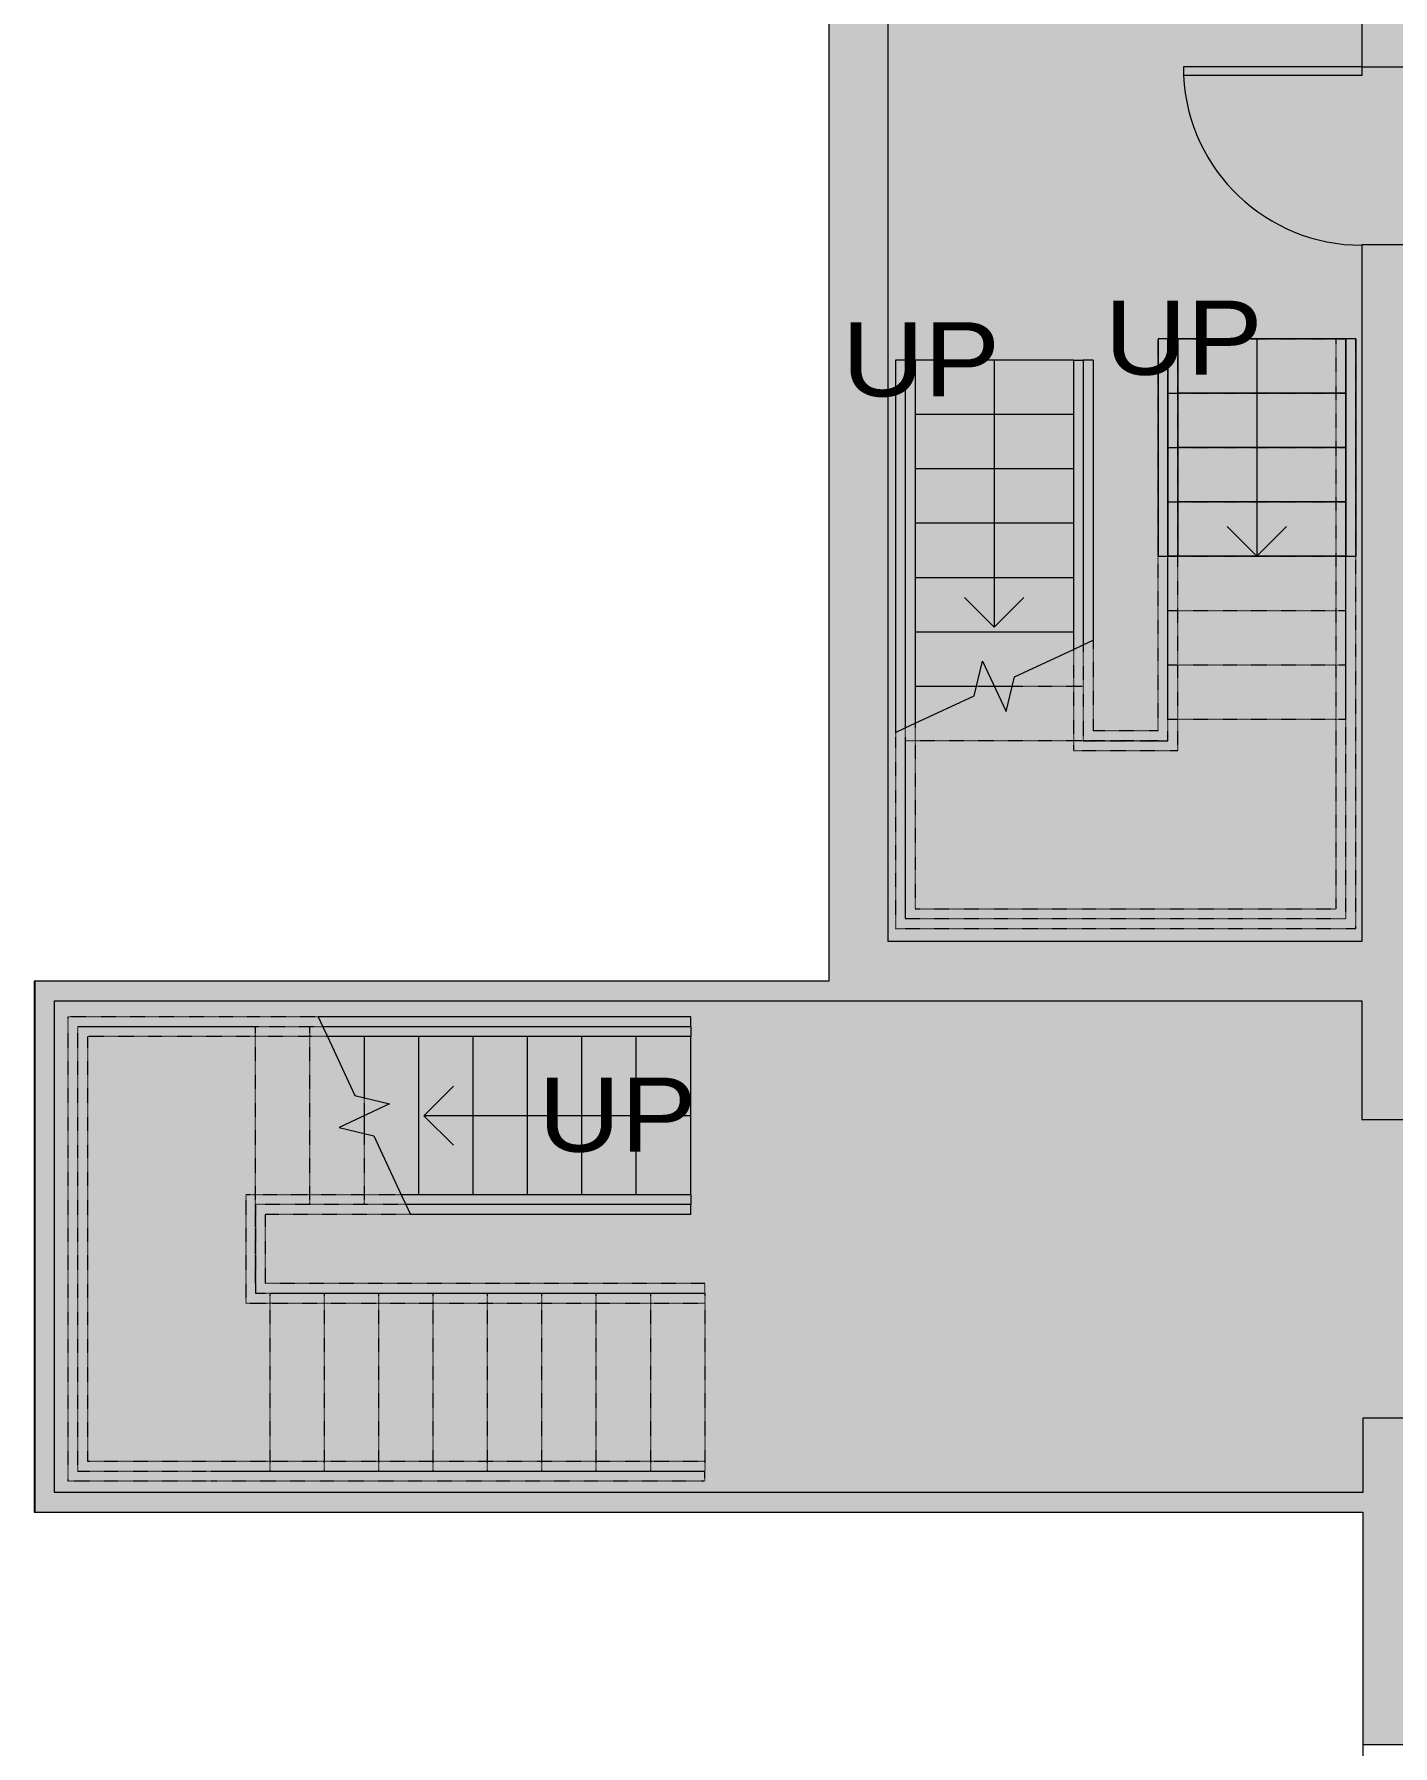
# Model space of a CAD drawing. Header units: inches. Extents: x -674 to 800, y -349 to 915.
# Drawn here: x -673.7 to -398.9, y 114.1 to 460.5 of the extents above; entities that cross this region are included whole.
import ezdxf

# ---------------------------------------------------------------- set-up
doc = ezdxf.new("R2010")
doc.units = ezdxf.units.IN
doc.header["$MEASUREMENT"] = 0
doc.linetypes.add('Overhead 1_16_', pattern=[0.101562, 0.0625, -0.039062])
for name, color, linetype, lineweight in [('A-DETL-GENF', 92, 'Continuous', 9), ('A-DETL-THIN', 151, 'Continuous', 9), ('A-DOOR', 31, 'Continuous', 13), ('A-FLOR', 192, 'Continuous', 13), ('A-FLOR-HRAL', 11, 'Continuous', 13), ('A-FLOR-HRAL-MBND', 5, 'Continuous', 13), ('A-WALL', 113, 'Continuous', 13), ('A-WALL-PATT', 111, 'Continuous', 13), ('S-STRS', 31, 'Continuous', 13), ('S-STRS-ANNO', 31, 'Continuous', 9), ('S-STRS-IDEN', 31, 'Continuous', 9), ('S-STRS-MBND', 31, 'Continuous', 13)]:
    doc.layers.add(name, color=color, linetype=linetype, lineweight=lineweight)
doc.styles.add('Arial', font='arial.ttf', dxfattribs={"width": 1.1, "height": 15})

# ---------------------------------------------------------------- blocks, each defined once
blk = doc.blocks.new('Single-Flush - 36_ x 84_-1534731-New Construction - Demolition Plan')
at = {"layer": 'A-DOOR', "color": 251, "lineweight": 20}
for p, q in [((16.25, 6), (16.25, 42.02)), ((18, 42.02), (16.25, 42.02)), ((18, 6), (18, 42.02)), ((18, 6), (16.25, 6))]:
    blk.add_line(p, q, dxfattribs=at)
at = {"layer": 'A-DOOR', "lineweight": 9}
blk.add_arc((18, 6), 36.07, 92.7812, 180, dxfattribs=at)
blk = doc.blocks.new('Railing - Railing-1570599-New Construction - Demolition Plan')
at = {"layer": 'A-FLOR-HRAL', "lineweight": 9}
for p, q in [((-615.33, 259.65), (-614.4, 257.65)), ((-540.94, 259.65), (-615.33, 259.65)), ((-540.94, 257.65), (-614.4, 257.65)), ((-540.94, 259.65), (-540.94, 257.65))]:
    blk.add_line(p, q, dxfattribs=at)
at = {"layer": 'A-FLOR-HRAL-MBND', "linetype": 'Overhead 1_16_', "lineweight": 9}
for p, q in [((-664.94, 259.65), (-664.94, 169.72)), ((-628.94, 259.65), (-664.94, 259.65)), ((-662.94, 257.65), (-662.94, 171.72)), ((-628.94, 257.65), (-662.94, 257.65)), ((-615.33, 259.65), (-628.94, 259.65)), ((-614.4, 257.65), (-628.94, 257.65)), ((-662.94, 171.72), (-626.09, 171.72)), ((-626.09, 171.72), (-538.09, 171.72)), ((-538.09, 171.72), (-538.09, 169.72)), ((-664.94, 169.72), (-626.09, 169.72)), ((-626.09, 169.72), (-538.09, 169.72))]:
    blk.add_line(p, q, dxfattribs=at)
blk = doc.blocks.new('Railing - Railing-1570603-New Construction - Demolition Plan')
at = {"layer": 'A-FLOR-HRAL', "lineweight": 9}
for p, q in [((-599.48, 225.65), (-598.54, 223.65)), ((-540.94, 225.65), (-599.48, 225.65)), ((-540.94, 225.65), (-540.94, 223.65)), ((-540.94, 223.65), (-598.54, 223.65))]:
    blk.add_line(p, q, dxfattribs=at)
at = {"layer": 'A-FLOR-HRAL-MBND', "linetype": 'Overhead 1_16_', "lineweight": 9}
for p, q in [((-630.94, 225.65), (-630.94, 203.72)), ((-628.94, 225.65), (-630.94, 225.65)), ((-599.48, 225.65), (-628.94, 225.65)), ((-628.94, 223.65), (-628.94, 205.72)), ((-598.54, 223.65), (-628.94, 223.65)), ((-628.94, 205.72), (-626.09, 205.72)), ((-626.09, 205.72), (-538.09, 205.72)), ((-538.09, 205.72), (-538.09, 203.72)), ((-630.94, 203.72), (-626.09, 203.72)), ((-626.09, 203.72), (-538.09, 203.72))]:
    blk.add_line(p, q, dxfattribs=at)
blk = doc.blocks.new('Railing - Railing-1570820-New Construction - Demolition Plan')
at = {"layer": 'A-FLOR-HRAL', "lineweight": 9}
for p, q in [((-497.52, 394.54), (-495.52, 394.54)), ((-497.52, 394.54), (-497.52, 320.15)), ((-495.52, 394.54), (-495.52, 321.08)), ((-497.52, 320.15), (-495.52, 321.08))]:
    blk.add_line(p, q, dxfattribs=at)
at = {"layer": 'A-FLOR-HRAL-MBND', "linetype": 'Overhead 1_16_', "lineweight": 9}
for p, q in [((-410.4, 398.9), (-408.4, 398.9)), ((-410.4, 321.9), (-410.4, 398.9)), ((-408.4, 321.9), (-408.4, 398.9)), ((-497.52, 320.15), (-497.52, 317.54)), ((-495.52, 321.08), (-495.52, 317.54)), ((-410.4, 283.54), (-410.4, 321.9)), ((-408.4, 281.54), (-408.4, 321.9)), ((-497.52, 317.54), (-497.52, 281.54)), ((-495.52, 317.54), (-495.52, 283.54)), ((-497.52, 281.54), (-408.4, 281.54)), ((-495.52, 283.54), (-410.4, 283.54))]:
    blk.add_line(p, q, dxfattribs=at)
blk = doc.blocks.new('Railing - Railing-1570824-New Construction - Demolition Plan')
at = {"layer": 'A-FLOR-HRAL', "lineweight": 9}
for p, q in [((-463.52, 394.54), (-461.52, 394.54)), ((-463.52, 394.54), (-463.52, 336)), ((-461.52, 394.54), (-461.52, 336.93)), ((-463.52, 336), (-461.52, 336.93))]:
    blk.add_line(p, q, dxfattribs=at)
at = {"layer": 'A-FLOR-HRAL-MBND', "linetype": 'Overhead 1_16_', "lineweight": 9}
for p, q in [((-444.4, 398.9), (-442.4, 398.9)), ((-444.4, 321.9), (-444.4, 398.9)), ((-442.4, 321.9), (-442.4, 398.9)), ((-461.52, 336.93), (-461.52, 317.54)), ((-463.52, 336), (-463.52, 317.54)), ((-444.4, 317.54), (-444.4, 321.9)), ((-442.4, 315.54), (-442.4, 321.9)), ((-463.52, 317.54), (-463.52, 315.54)), ((-463.52, 315.54), (-442.4, 315.54)), ((-461.52, 317.54), (-444.4, 317.54))]:
    blk.add_line(p, q, dxfattribs=at)
blk = doc.blocks.new('Railing - Railing-1570899-New Construction - Demolition Plan')
at = {"layer": 'A-FLOR-HRAL', "lineweight": 9}
for p, q in [((-444.4, 398.9), (-442.4, 398.9)), ((-444.4, 398.9), (-444.4, 354.9)), ((-442.4, 398.9), (-442.4, 354.9)), ((-442.4, 354.9), (-444.4, 354.9))]:
    blk.add_line(p, q, dxfattribs=at)

msp = doc.modelspace()

# ---------------------------------------------------------------- hatches: boundary and pattern name
at = {"layer": 'A-DETL-GENF'}
h = msp.add_hatch(color=9, dxfattribs=at)
h.paths.add_polyline_path([(-348.71, 126.28), (-347.84, 126.28), (-347.84, 161.03), (-348.71, 161.03), (-348.71, 143.15), (-366.71, 143.15), (-366.71, 161.03), (-392.96, 161.03), (-392.96, 126.28), (-350.09, 126.28)], flags=0)
h.paths.add_polyline_path([(-673.61, 161.4), (-673.61, 268.9), (-673.71, 268.9), (-673.71, 161.4)], flags=0)
h.paths.add_polyline_path([(-372.79, 165.03), (-347.84, 165.03), (-347.84, 199.65), (-343.84, 199.65), (-343.84, 235.65), (-347.84, 235.65), (-347.84, 241.65), (-393.21, 241.65), (-393.21, 240.9), (-405.21, 240.9), (-405.24, 264.9), (-669.61, 264.9), (-669.61, 165.4), (-404.96, 165.4), (-404.96, 180.4), (-392.96, 180.4), (-392.96, 165.03)], flags=0)
h.paths.add_polyline_path([(-300.21, 242.28), (-264.21, 242.28), (-264.21, 245.65), (-259.21, 245.65), (-259.21, 274.37), (-305.21, 274.37), (-305.21, 245.65), (-300.21, 245.65)], flags=0)
h.paths.add_polyline_path([(-125.71, 245.65), (-113.21, 245.65), (-113.21, 347.11), (-125.71, 347.11), (-125.71, 255.59)], flags=0)
h.paths.add_polyline_path([(-255.21, 245.65), (-241.46, 245.65), (-241.46, 348.85), (-255.21, 348.85), (-255.21, 253.32)], flags=0)
h.paths.add_polyline_path([(-237.46, 245.65), (-189.46, 245.65), (-189.46, 249.51), (-188.46, 249.51), (-188.46, 245.65), (-129.71, 245.65), (-129.71, 347.11), (-154.99, 347.11), (-154.99, 396.54), (-200.14, 396.54), (-200.14, 400.54), (-109.84, 400.54), (-109.84, 401.28), (-393.21, 401.28), (-393.21, 400.54), (-305.14, 400.54), (-305.14, 396.54), (-349.96, 396.54), (-349.96, 380.54), (-377.09, 380.54), (-377.09, 311.65), (-350.09, 311.65), (-350.09, 307.65), (-377.09, 307.65), (-377.09, 276.87), (-359.21, 276.87), (-359.21, 275.87), (-377.09, 275.87), (-377.09, 245.65), (-309.21, 245.65), (-309.21, 278.37), (-308.21, 278.37), (-308.21, 284.52), (-307.21, 284.52), (-307.21, 278.37), (-259.21, 278.37), (-259.21, 313.02), (-307.21, 313.02), (-307.21, 308.52), (-308.21, 308.52), (-308.21, 318.52), (-307.21, 318.52), (-307.21, 314.02), (-259.21, 314.02), (-259.21, 348.85), (-307.21, 348.85), (-307.21, 342.52), (-308.21, 342.52), (-308.21, 352.85), (-250.14, 352.85), (-250.14, 396.54), (-269.14, 396.54), (-269.14, 400.54), (-236.14, 400.54), (-236.14, 396.54), (-246.14, 396.54), (-246.14, 352.85), (-187.89, 352.85), (-187.89, 348.85), (-237.46, 348.85), (-237.46, 315.9), (-189.46, 315.9), (-189.46, 320.03), (-188.46, 320.03), (-188.46, 309.39), (-189.46, 309.39), (-189.46, 314.9), (-237.46, 314.9), (-237.46, 279.87), (-189.46, 279.87), (-189.46, 285.39), (-188.46, 285.39), (-188.46, 273.51), (-189.46, 273.51), (-189.46, 278.87), (-237.46, 278.87), (-237.46, 264.22)], flags=0)
h.paths.add_polyline_path([(-381.09, 245.65), (-381.09, 380.54), (-393.21, 380.54), (-393.21, 245.65)], flags=0)
h.paths.add_polyline_path([(-405.21, 276.9), (-405.21, 417.9), (-393.21, 417.9), (-393.21, 453.9), (-405.21, 453.9), (-405.21, 469.93), (-500.96, 469.93), (-500.96, 276.9), (-405.28, 276.9)], flags=0)
h.paths.add_polyline_path([(-371.26, 329.2), (-371.26, 329.2), (-371.26, 330.59)], flags=0)
h.paths.add_polyline_path([(-189.46, 344.03), (-189.46, 348.66), (-188.46, 348.66), (-188.46, 344.03)], flags=0)
h.paths.add_polyline_path([(-120.71, 351.11), (-109.84, 351.11), (-109.84, 387.61), (-120.71, 387.61), (-120.71, 353.61)], flags=0)
h.paths.add_polyline_path([(-127.96, 351.11), (-122.96, 351.11), (-122.96, 392.61), (-113.96, 392.61), (-113.96, 395.54), (-127.96, 395.54), (-127.96, 380.54), (-145.96, 380.54), (-145.96, 395.54), (-150.99, 395.54), (-150.99, 351.11), (-129.71, 351.11)], flags=0)
h.paths.add_polyline_path([(-371.26, 366.2), (-371.26, 366.2), (-371.26, 367.77)], flags=0)
h.paths.add_polyline_path([(-372.79, 384.54), (-367.96, 384.54), (-367.96, 396.54), (-393.21, 396.54), (-393.21, 384.54), (-377.09, 384.54)], flags=0)
h.paths.add_polyline_path([(-116.71, 467.15), (-116.71, 470.65), (-110.46, 470.65), (-110.46, 565.65), (-177.25, 565.65), (-177.25, 470.65), (-152.71, 470.65), (-152.71, 467.15), (-127.96, 467.15)], flags=0)
h.paths.add_polyline_path([(-200.14, 467.15), (-187.25, 467.15), (-187.25, 470.65), (-181.25, 470.65), (-181.25, 565.65), (-261.55, 565.65), (-261.55, 470.65), (-223.25, 470.65), (-223.25, 467.15)], flags=0)
h.paths.add_polyline_path([(-285.42, 467.15), (-285.42, 470.65), (-269.3, 470.65), (-269.3, 565.65), (-268.84, 565.65), (-268.84, 622.4), (-347.46, 622.4), (-347.46, 622.15), (-393.21, 622.13), (-393.21, 470.65), (-321.42, 470.65), (-321.42, 467.15), (-305.14, 467.15)], flags=0)
h.paths.add_polyline_path([(-405.21, 481.93), (-405.21, 622.15), (-405.09, 622.15), (-405.09, 625.9), (-405.84, 625.9), (-405.84, 481.93)], flags=0)
at = {"layer": 'A-WALL-PATT'}
h = msp.add_hatch(color=253, dxfattribs=at)
h.paths.add_polyline_path([(-395.48, 240.9), (-393.21, 240.9), (-393.21, 417.9), (-405.21, 417.9), (-405.21, 240.9)], flags=0)
h.paths.add_polyline_path([(-405.21, 453.9), (-393.21, 453.9), (-393.21, 622.15), (-405.21, 622.15), (-405.21, 466.57)], flags=0)
for points in [[(-500.96, 264.9), (-500.96, 469.93), (-512.96, 469.93), (-512.96, 264.9)], [(-406.6, 264.9), (-405.21, 264.9), (-405.21, 276.9), (-500.96, 276.9), (-500.96, 264.9), (-409.66, 264.9)], [(-669.61, 165.4), (-669.61, 268.9), (-673.61, 268.9), (-673.61, 165.4)], [(-669.61, 264.9), (-512.96, 264.9), (-512.96, 268.9), (-669.61, 268.9)], [(-392.96, 114.4), (-392.96, 180.4), (-404.96, 180.4), (-404.96, 114.4)], [(-404.96, 161.4), (-404.96, 165.4), (-673.61, 165.4), (-673.61, 161.4), (-520.27, 161.4)]]:
    msp.add_hatch(color=253, dxfattribs=at).paths.add_polyline_path(points, flags=0)

# ---------------------------------------------------------------- linework, layer by layer
at = {"layer": 'A-DETL-THIN'}
for p, q in [((-673.61, 268.9), (-673.71, 268.9)), ((-673.71, 268.9), (-673.71, 161.4)), ((-673.71, 161.4), (-673.61, 161.4))]:
    msp.add_line(p, q, dxfattribs=at)
at = {"layer": 'A-FLOR'}
for p, q in [((-673.61, 268.9), (-673.71, 268.9)), ((-673.71, 268.9), (-673.71, 161.4)), ((-673.71, 161.4), (-673.61, 161.4)), ((-404.96, 114.4), (-404.96, 64.9))]:
    msp.add_line(p, q, dxfattribs=at)
at = {"layer": 'A-WALL', "color": 251, "lineweight": 20}
for p, q in [((-512.96, 481.93), (-512.96, 268.9)), ((-500.96, 276.9), (-500.96, 469.93)), ((-405.21, 469.93), (-405.21, 453.9)), ((-405.21, 453.9), (-393.21, 453.9)), ((-393.21, 417.9), (-405.21, 417.9)), ((-405.21, 417.9), (-405.21, 276.9)), ((-405.21, 276.9), (-500.96, 276.9)), ((-673.61, 268.9), (-673.61, 161.4)), ((-512.96, 268.9), (-673.61, 268.9)), ((-669.61, 165.4), (-669.61, 264.9)), ((-669.61, 264.9), (-405.21, 264.9)), ((-405.21, 264.9), (-405.21, 240.9)), ((-405.21, 240.9), (-393.21, 240.9)), ((-392.96, 180.4), (-404.96, 180.4)), ((-404.96, 180.4), (-404.96, 165.4)), ((-404.96, 165.4), (-669.61, 165.4)), ((-673.61, 161.4), (-404.96, 161.4)), ((-404.96, 161.4), (-404.96, 114.4)), ((-404.96, 114.4), (-392.96, 114.4))]:
    msp.add_line(p, q, dxfattribs=at)
at = {"layer": 'S-STRS', "lineweight": 9}
for p, q in [((-444.4, 398.9), (-446.4, 398.9)), ((-446.4, 398.9), (-446.4, 354.9)), ((-408.4, 398.9), (-442.4, 398.9)), ((-406.4, 398.9), (-408.4, 398.9)), ((-408.4, 398.9), (-408.4, 387.9)), ((-406.4, 398.9), (-406.4, 354.9)), ((-497.52, 394.54), (-499.52, 394.54)), ((-499.52, 394.54), (-499.52, 319.21)), ((-463.52, 394.54), (-495.52, 394.54)), ((-459.52, 394.54), (-461.52, 394.54)), ((-459.52, 394.54), (-459.52, 337.87)), ((-408.4, 387.9), (-442.4, 387.9)), ((-408.4, 387.9), (-408.4, 376.9)), ((-463.52, 383.54), (-495.52, 383.54)), ((-408.4, 376.9), (-442.4, 376.9)), ((-408.4, 376.9), (-408.4, 365.9)), ((-463.52, 372.54), (-495.52, 372.54)), ((-408.4, 365.9), (-442.4, 365.9)), ((-408.4, 365.9), (-408.4, 354.9)), ((-463.52, 361.54), (-495.52, 361.54)), ((-446.4, 354.9), (-444.4, 354.9)), ((-408.4, 354.9), (-442.4, 354.9)), ((-408.4, 354.9), (-406.4, 354.9)), ((-463.52, 350.54), (-495.52, 350.54)), ((-463.52, 339.54), (-495.52, 339.54)), ((-483.14, 328.54), (-495.52, 328.54)), ((-475.91, 328.54), (-479.52, 328.54)), ((-540.94, 261.65), (-616.26, 261.65)), ((-540.94, 259.65), (-540.94, 261.65)), ((-606.94, 245.27), (-606.94, 257.65)), ((-595.94, 225.65), (-595.94, 257.65)), ((-584.94, 225.65), (-584.94, 257.65)), ((-573.94, 225.65), (-573.94, 257.65)), ((-562.94, 225.65), (-562.94, 257.65)), ((-551.94, 225.65), (-551.94, 257.65)), ((-540.94, 225.65), (-540.94, 257.65)), ((-606.94, 238.04), (-606.94, 241.65)), ((-540.94, 221.65), (-540.94, 223.65)), ((-540.94, 221.65), (-597.61, 221.65))]:
    msp.add_line(p, q, dxfattribs=at)
at = {"layer": 'S-STRS', "linetype": 'Overhead 1_16_', "lineweight": 9}
for p, q in [((-408.4, 398.9), (-442.4, 398.9)), ((-463.52, 394.54), (-495.52, 394.54)), ((-408.4, 387.9), (-442.4, 387.9)), ((-463.52, 383.54), (-495.52, 383.54)), ((-408.4, 376.9), (-442.4, 376.9)), ((-463.52, 372.54), (-495.52, 372.54)), ((-408.4, 365.9), (-442.4, 365.9)), ((-463.52, 361.54), (-495.52, 361.54)), ((-463.52, 350.54), (-495.52, 350.54)), ((-463.52, 339.54), (-495.52, 339.54)), ((-483.14, 328.54), (-495.52, 328.54)), ((-475.91, 328.54), (-479.52, 328.54)), ((-606.94, 245.27), (-606.94, 257.65)), ((-595.94, 225.65), (-595.94, 257.65)), ((-584.94, 225.65), (-584.94, 257.65)), ((-573.94, 225.65), (-573.94, 257.65)), ((-562.94, 225.65), (-562.94, 257.65)), ((-551.94, 225.65), (-551.94, 257.65)), ((-540.94, 225.65), (-540.94, 257.65)), ((-606.94, 238.04), (-606.94, 241.65))]:
    msp.add_line(p, q, dxfattribs=at)
at = {"layer": 'S-STRS-ANNO'}
for p, q in [((-426.4, 398.9), (-426.4, 387.9)), ((-479.52, 394.54), (-479.52, 383.54)), ((-426.4, 387.9), (-426.4, 376.9)), ((-479.52, 383.54), (-479.52, 372.54)), ((-426.4, 376.9), (-426.4, 365.9)), ((-479.52, 372.54), (-479.52, 361.54)), ((-426.4, 365.9), (-426.4, 354.9)), ((-479.52, 361.54), (-479.52, 350.54)), ((-426.4, 354.9), (-432.4, 360.9)), ((-426.4, 354.9), (-420.4, 360.9)), ((-479.52, 350.54), (-479.52, 340.54)), ((-479.52, 340.54), (-485.52, 346.54)), ((-479.52, 340.54), (-473.52, 346.54)), ((-594.94, 241.65), (-588.94, 247.65)), ((-584.94, 241.65), (-594.94, 241.65)), ((-594.94, 241.65), (-588.94, 235.65)), ((-573.94, 241.65), (-584.94, 241.65)), ((-562.94, 241.65), (-573.94, 241.65)), ((-551.94, 241.65), (-562.94, 241.65)), ((-540.94, 241.65), (-551.94, 241.65))]:
    msp.add_line(p, q, dxfattribs=at)
at = {"layer": 'S-STRS-MBND', "linetype": 'Overhead 1_16_', "lineweight": 9}
for p, q in [((-444.4, 398.9), (-446.4, 398.9)), ((-446.4, 319.54), (-446.4, 398.9)), ((-444.4, 317.54), (-444.4, 398.9)), ((-444.4, 398.9), (-408.4, 398.9)), ((-406.4, 398.9), (-408.4, 398.9)), ((-408.4, 310.15), (-408.4, 398.9)), ((-406.4, 310.15), (-406.4, 398.9)), ((-444.4, 387.9), (-408.4, 387.9)), ((-444.4, 387.9), (-408.4, 387.9)), ((-444.4, 376.9), (-408.4, 376.9)), ((-444.4, 376.9), (-408.4, 376.9)), ((-444.4, 365.9), (-408.4, 365.9)), ((-444.4, 365.9), (-408.4, 365.9)), ((-444.4, 354.9), (-408.4, 354.9)), ((-444.4, 354.9), (-408.4, 354.9)), ((-444.4, 343.9), (-408.4, 343.9)), ((-444.4, 343.9), (-408.4, 343.9)), ((-461.52, 336.93), (-461.52, 319.54)), ((-459.52, 337.87), (-459.52, 319.54)), ((-444.4, 332.9), (-408.4, 332.9)), ((-444.4, 332.9), (-408.4, 332.9)), ((-479.52, 328.54), (-483.14, 328.54)), ((-479.52, 328.54), (-483.14, 328.54)), ((-461.52, 328.54), (-475.91, 328.54)), ((-461.52, 328.54), (-475.91, 328.54)), ((-499.52, 319.21), (-499.52, 318.3)), ((-497.52, 320.15), (-497.52, 318.3)), ((-461.52, 319.54), (-461.52, 317.54)), ((-461.52, 319.54), (-461.52, 317.54)), ((-446.4, 319.54), (-459.52, 319.54)), ((-444.4, 321.9), (-408.4, 321.9)), ((-444.4, 321.9), (-408.4, 321.9)), ((-499.52, 318.3), (-499.52, 279.54)), ((-497.52, 318.3), (-497.52, 281.54)), ((-497.52, 318.3), (-497.52, 317.54)), ((-461.52, 317.54), (-497.52, 317.54)), ((-461.52, 317.54), (-497.52, 317.54)), ((-446.4, 317.54), (-461.52, 317.54)), ((-446.4, 317.54), (-444.4, 317.54)), ((-408.4, 281.54), (-408.4, 310.15)), ((-406.4, 279.54), (-406.4, 310.15)), ((-497.52, 281.54), (-408.4, 281.54)), ((-499.52, 279.54), (-406.4, 279.54)), ((-666.94, 261.65), (-666.94, 167.72)), ((-628.18, 261.65), (-666.94, 261.65)), ((-616.26, 261.65), (-628.18, 261.65)), ((-664.94, 259.65), (-664.94, 169.72)), ((-628.18, 259.65), (-664.94, 259.65)), ((-628.94, 223.65), (-628.94, 259.65)), ((-628.18, 259.65), (-628.94, 259.65)), ((-628.94, 223.65), (-628.94, 259.65)), ((-615.33, 259.65), (-628.18, 259.65)), ((-617.94, 223.65), (-617.94, 259.65)), ((-617.94, 223.65), (-617.94, 259.65)), ((-606.94, 241.65), (-606.94, 245.27)), ((-606.94, 241.65), (-606.94, 245.27)), ((-606.94, 223.65), (-606.94, 238.04)), ((-606.94, 223.65), (-606.94, 238.04)), ((-626.94, 223.65), (-628.94, 223.65)), ((-628.94, 207.72), (-628.94, 223.65)), ((-626.94, 223.65), (-628.94, 223.65)), ((-598.54, 223.65), (-626.94, 223.65)), ((-626.94, 207.72), (-626.94, 221.65)), ((-597.61, 221.65), (-626.94, 221.65)), ((-628.94, 207.72), (-628.94, 205.72)), ((-628.94, 205.72), (-538.09, 205.72)), ((-626.94, 207.72), (-538.09, 207.72)), ((-626.09, 205.72), (-626.09, 169.72)), ((-626.09, 205.72), (-626.09, 169.72)), ((-615.09, 205.72), (-615.09, 169.72)), ((-615.09, 205.72), (-615.09, 169.72)), ((-604.09, 205.72), (-604.09, 169.72)), ((-604.09, 205.72), (-604.09, 169.72)), ((-593.09, 205.72), (-593.09, 169.72)), ((-593.09, 205.72), (-593.09, 169.72)), ((-582.09, 205.72), (-582.09, 169.72)), ((-582.09, 205.72), (-582.09, 169.72)), ((-571.09, 205.72), (-571.09, 169.72)), ((-571.09, 205.72), (-571.09, 169.72)), ((-560.09, 205.72), (-560.09, 169.72)), ((-560.09, 205.72), (-560.09, 169.72)), ((-549.09, 205.72), (-549.09, 169.72)), ((-549.09, 205.72), (-549.09, 169.72)), ((-538.09, 205.72), (-538.09, 207.72)), ((-538.09, 205.72), (-538.09, 169.72)), ((-666.94, 167.72), (-637.85, 167.72)), ((-664.94, 169.72), (-637.85, 169.72)), ((-637.85, 169.72), (-538.09, 169.72)), ((-637.85, 167.72), (-538.09, 167.72)), ((-538.09, 167.72), (-538.09, 169.72))]:
    msp.add_line(p, q, dxfattribs=at)
at = {"layer": 'S-STRS-MBND', "lineweight": 9}
for p, q in [((-461.52, 336.93), (-459.52, 337.87)), ((-483.6, 326.64), (-481.9, 333.64)), ((-481.9, 333.64), (-477.15, 323.44)), ((-475.45, 330.44), (-463.52, 336)), ((-477.15, 323.44), (-475.45, 330.44)), ((-495.52, 321.08), (-483.6, 326.64)), ((-499.52, 319.21), (-497.52, 320.15)), ((-616.26, 261.65), (-615.33, 259.65)), ((-614.4, 257.65), (-608.84, 245.73)), ((-601.84, 244.03), (-612.04, 239.28)), ((-608.84, 245.73), (-601.84, 244.03)), ((-612.04, 239.28), (-605.04, 237.58)), ((-605.04, 237.58), (-599.48, 225.65)), ((-598.54, 223.65), (-597.61, 221.65))]:
    msp.add_line(p, q, dxfattribs=at)

# ---------------------------------------------------------------- block references
at = {"layer": 'A-DOOR', "rotation": 90.00000000000037}
msp.add_blockref('Single-Flush - 36_ x 84_-1534731-New Construction - Demolition Plan', (-399.21, 435.9), dxfattribs=at)
at = {"layer": 'A-FLOR-HRAL', "lineweight": 9}
for name in ['Railing - Railing-1570820-New Construction - Demolition Plan', 'Railing - Railing-1570824-New Construction - Demolition Plan', 'Railing - Railing-1570899-New Construction - Demolition Plan', 'Railing - Railing-1570599-New Construction - Demolition Plan', 'Railing - Railing-1570603-New Construction - Demolition Plan']:
    msp.add_blockref(name, (0, 0), dxfattribs=at)

# ---------------------------------------------------------------- texts
at = {"layer": 'S-STRS-IDEN', "char_height": 15, "width": 37.0119, "attachment_point": 1, "line_spacing_factor": 0.941778, "style": 'Arial'}
for insert in [(-457.24, 406.61), (-510.37, 402.24), (-571.78, 249.36)]:
    msp.add_mtext('UP', dxfattribs=dict(at, insert=insert))

doc.saveas('drawing.dxf')
